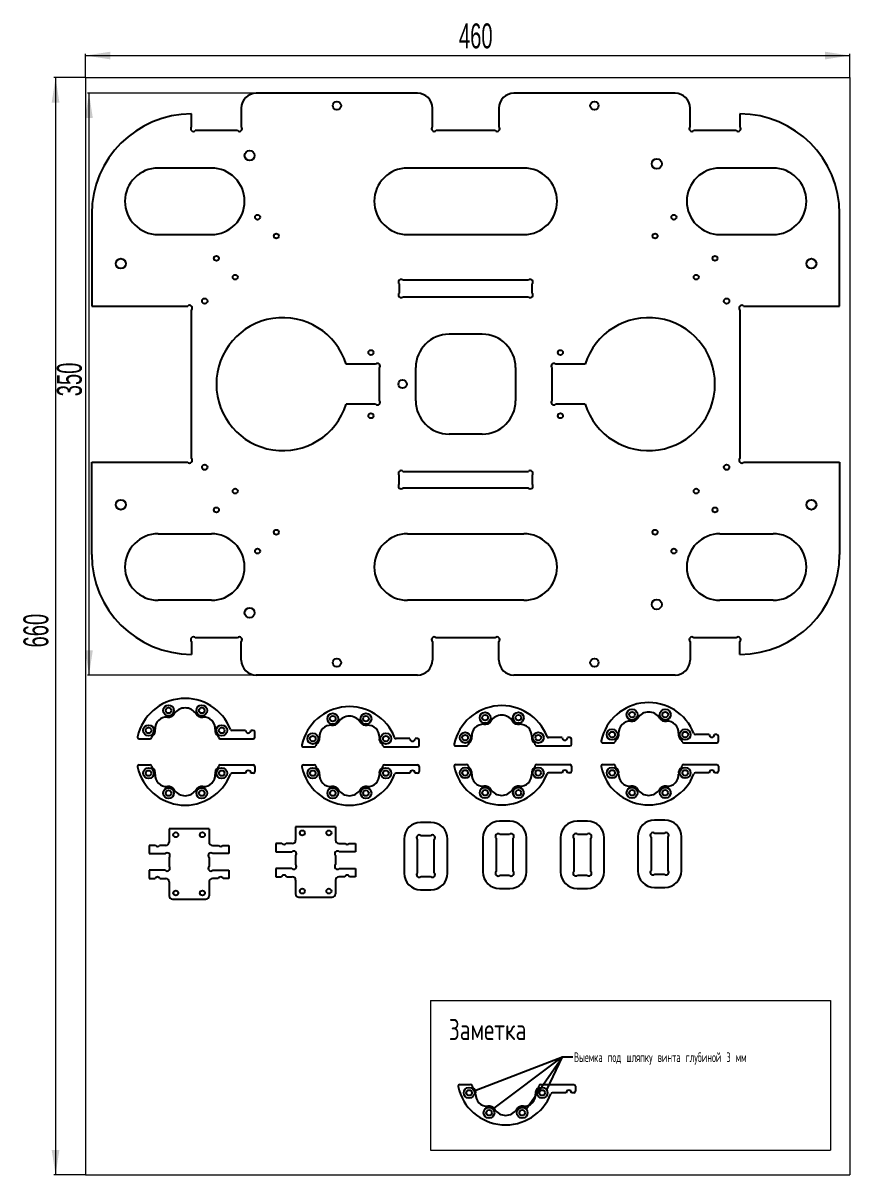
# Model space of a CAD drawing. Header units: millimetres. Extents: x -3 to 1498, y 7 to 700.
# Drawn here: x -3 to 495, y 7 to 700 of the extents above; entities that cross this region are included whole.
import ezdxf

# ---------------------------------------------------------------- set-up
doc = ezdxf.new("R2010")
doc.units = ezdxf.units.MM
doc.styles.add('SLDTEXTSTYLE0', font='TXT', dxfattribs={"width": 0.605})
doc.styles.add('SLDTEXTSTYLE1', font='TXT', dxfattribs={"width": 0.7, "bigfont": 'bigfont'})
doc.styles.add('SLDTEXTSTYLE2', font='TXT', dxfattribs={"width": 0.605, "bigfont": 'bigfont'})
doc.dimstyles.new('SLDDIMSTYLE0', dxfattribs={"dimtxt": 15, "dimasz": 3.5, "dimexe": 0, "dimexo": 0.0625, "dimgap": 3.75, "dimtad": 2, "dimrnd": 1e-09, "dimzin": 12, "dimdsep": 46, "dimtxsty": 'SLDTEXTSTYLE0', "dimsah": 1, "dimcen": 0.09, "dimadec": 0, "dimazin": 3, "dimtfac": 1, "dimtdec": 3, "dimtofl": 0, "dimtmove": 0, "dimatfit": 3, "dimfxl": 0, "dimfrac": 2, "dimtolj": 1, "dimtzin": 12, "dimarcsym": 0})
doc.dimstyles.new('SLDDIMSTYLE1', dxfattribs={"dimtxt": 0.18, "dimasz": 3.5, "dimexe": 0, "dimexo": 0.0625, "dimgap": 0, "dimtad": 0, "dimtih": 1, "dimtoh": 1, "dimdec": 0, "dimrnd": 1e-09, "dimzin": 0, "dimdsep": 46, "dimtxsty": 'Standard', "dimsah": 1, "dimcen": 0.09, "dimadec": 0, "dimazin": 0, "dimtfac": 3.5, "dimtdec": 0, "dimtofl": 0, "dimtmove": 0, "dimatfit": 3, "dimfxl": 0, "dimfrac": 2, "dimtolj": 1, "dimtzin": 0, "dimarcsym": 0})

# ---------------------------------------------------------------- blocks, each defined once
blk = doc.blocks.new('_D')
at = {"color": 7, "linetype": 'Continuous', "lineweight": 18}
for p, q in [((34.56, 666.78), (34.56, 681.03)), ((34.56, 680.03), (494.56, 680.03)), ((494.56, 666.78), (494.56, 681.03))]:
    blk.add_line(p, q, dxfattribs=at)
for points in [[(34.56, 680.03), (49.56, 677.72), (49.56, 682.34)], [(494.56, 680.03), (479.56, 682.34), (479.56, 677.72)]]:
    blk.add_solid(points, dxfattribs=at)
at = {"color": 7, "linetype": 'Continuous', "lineweight": 18, "insert": (259.29, 699.36), "char_height": 15, "attachment_point": 1, "style": 'SLDTEXTSTYLE0'}
blk.add_mtext('460', dxfattribs=at)
blk = doc.blocks.new('_D_1')
at = {"color": 7, "linetype": 'Continuous', "lineweight": 18}
for p, q in [((34.55, 666.77), (15.56, 666.77)), ((16.56, 666.77), (16.56, 6.77)), ((34.55, 6.77), (15.56, 6.77))]:
    blk.add_line(p, q, dxfattribs=at)
for points in [[(16.56, 666.77), (14.25, 651.77), (18.87, 651.77)], [(16.56, 6.77), (18.87, 21.77), (14.25, 21.77)]]:
    blk.add_solid(points, dxfattribs=at)
at = {"color": 7, "linetype": 'Continuous', "lineweight": 18, "insert": (-2.78, 324.03), "char_height": 15, "attachment_point": 1, "rotation": 90, "style": 'SLDTEXTSTYLE0'}
blk.add_mtext('660', dxfattribs=at)
blk = doc.blocks.new('_D_6')
at = {"color": 7, "linetype": 'Continuous', "lineweight": 18}
for p, q in [((137.33, 657.4), (35.69, 657.4)), ((36.69, 657.4), (36.69, 307.4)), ((137.33, 307.4), (35.69, 307.4))]:
    blk.add_line(p, q, dxfattribs=at)
for points in [[(36.69, 657.4), (34.38, 642.4), (39, 642.4)], [(36.69, 307.4), (39, 322.4), (34.38, 322.4)]]:
    blk.add_solid(points, dxfattribs=at)
at = {"color": 7, "linetype": 'Continuous', "lineweight": 18, "insert": (17.35, 475.11), "char_height": 15, "attachment_point": 1, "rotation": 90, "style": 'SLDTEXTSTYLE0'}
blk.add_mtext('350', dxfattribs=at)

msp = doc.modelspace()

# ---------------------------------------------------------------- linework, layer by layer
at = {"color": 7, "linetype": 'Continuous', "lineweight": 18}
for p, q in [((34.564, 666.773), (494.564, 666.773)), ((34.564, 666.773), (34.564, 6.773)), ((494.564, 666.773), (494.564, 6.773)), ((242.128, 111.628), (482.85, 111.628)), ((242.128, 111.628), (242.128, 21.611)), ((482.85, 111.628), (482.85, 21.611)), ((242.128, 21.611), (482.85, 21.611)), ((34.564, 6.773), (494.564, 6.773))]:
    msp.add_line(p, q, dxfattribs=at)
at = {"color": 7, "linetype": 'Continuous', "lineweight": 25}
for p, q in [((234.338, 657.398), (137.338, 657.398)), ((389.338, 657.398), (292.338, 657.398)), ((98.338, 637.161), (98.338, 644.898)), ((128.338, 648.398), (128.338, 637.161)), ((243.338, 637.161), (243.338, 648.398)), ((283.338, 648.398), (283.338, 637.161)), ((398.338, 637.161), (398.338, 648.398)), ((428.338, 644.898), (428.338, 637.161)), ((126.075, 634.898), (100.601, 634.898)), ((281.075, 634.898), (245.601, 634.898)), ((426.075, 634.898), (400.601, 634.898)), ((110.338, 612.398), (78.338, 612.398)), ((298.338, 612.398), (228.338, 612.398)), ((448.338, 612.398), (416.338, 612.398)), ((38.338, 584.898), (38.338, 529.398)), ((488.338, 529.398), (488.338, 584.898)), ((78.338, 572.398), (110.338, 572.398)), ((228.338, 572.398), (298.338, 572.398)), ((416.338, 572.398), (448.338, 572.398)), ((223.338, 542.635), (223.338, 537.161)), ((301.075, 544.898), (225.601, 544.898)), ((303.338, 537.161), (303.338, 542.635)), ((225.601, 534.898), (301.075, 534.898)), ((38.338, 529.398), (96.075, 529.398)), ((98.338, 437.661), (98.338, 527.135)), ((428.338, 527.135), (428.338, 437.661)), ((430.601, 529.398), (488.338, 529.398)), ((273.338, 512.398), (253.338, 512.398)), ((209.075, 494.398), (191.496, 494.398)), ((211.338, 492.135), (211.338, 472.661)), ((233.338, 472.398), (233.338, 492.398)), ((293.338, 492.398), (293.338, 472.398)), ((315.338, 472.661), (315.338, 492.135)), ((335.181, 494.398), (317.601, 494.398)), ((209.075, 470.398), (191.496, 470.398)), ((335.181, 470.398), (317.601, 470.398)), ((273.338, 452.398), (253.338, 452.398)), ((38.338, 379.898), (38.338, 435.398)), ((38.338, 435.398), (96.075, 435.398)), ((225.601, 429.898), (301.075, 429.898)), ((430.601, 435.398), (488.338, 435.398)), ((488.338, 435.398), (488.338, 379.898)), ((223.338, 422.161), (223.338, 427.635)), ((303.338, 427.635), (303.338, 422.161)), ((301.075, 419.898), (225.601, 419.898)), ((78.338, 392.398), (110.338, 392.398)), ((228.338, 392.398), (298.338, 392.398)), ((416.338, 392.398), (448.338, 392.398)), ((110.338, 352.398), (78.338, 352.398)), ((298.338, 352.398), (228.338, 352.398)), ((448.338, 352.398), (416.338, 352.398)), ((98.338, 327.635), (98.338, 319.898)), ((126.075, 329.898), (100.601, 329.898)), ((128.338, 316.398), (128.338, 327.635)), ((243.338, 327.635), (243.338, 316.398)), ((281.075, 329.898), (245.601, 329.898)), ((283.338, 316.398), (283.338, 327.635)), ((398.338, 327.635), (398.338, 316.398)), ((426.075, 329.898), (400.601, 329.898)), ((428.338, 319.898), (428.338, 327.635)), ((234.338, 307.398), (137.338, 307.398)), ((389.338, 307.398), (292.338, 307.398)), ((130.937, 274.131), (122.716, 274.131)), ((135.537, 274.131), (134.137, 274.131)), ((136.537, 270.131), (136.537, 273.131)), ((409.829, 271.637), (401.608, 271.637)), ((414.429, 271.637), (413.029, 271.637)), ((415.429, 267.637), (415.429, 270.637)), ((66.932, 269.131), (73.371, 269.131)), ((115.703, 269.131), (135.537, 269.131)), ((165.745, 264.193), (172.184, 264.193)), ((214.516, 264.193), (234.35, 264.193)), ((229.75, 269.193), (221.529, 269.193)), ((234.35, 269.193), (232.95, 269.193)), ((235.35, 265.193), (235.35, 268.193)), ((257.417, 264.788), (263.856, 264.788)), ((306.188, 264.788), (326.022, 264.788)), ((321.422, 269.788), (313.201, 269.788)), ((326.022, 269.788), (324.622, 269.788)), ((327.022, 265.788), (327.022, 268.788)), ((345.824, 266.637), (352.263, 266.637)), ((394.595, 266.637), (414.429, 266.637)), ((66.932, 253.431), (73.371, 253.431)), ((115.703, 253.431), (135.537, 253.431)), ((136.537, 252.431), (136.537, 249.431)), ((165.745, 253.431), (172.184, 253.431)), ((214.516, 253.431), (234.35, 253.431)), ((235.35, 252.431), (235.35, 249.431)), ((257.417, 253.618), (263.856, 253.618)), ((306.188, 253.618), (326.022, 253.618)), ((327.022, 252.618), (327.022, 249.618)), ((345.824, 253.618), (352.263, 253.618)), ((394.595, 253.618), (414.429, 253.618)), ((415.429, 252.618), (415.429, 249.618)), ((130.937, 248.431), (122.716, 248.431)), ((135.537, 248.431), (134.137, 248.431)), ((229.75, 248.431), (221.529, 248.431)), ((234.35, 248.431), (232.95, 248.431)), ((321.422, 248.618), (313.201, 248.618)), ((326.022, 248.618), (324.622, 248.618)), ((409.829, 248.618), (401.608, 248.618)), ((414.429, 248.618), (413.029, 248.618)), ((108.924, 215.016), (84.924, 215.016)), ((84.924, 215.016), (84.924, 207.016)), ((108.924, 215.016), (108.924, 207.016)), ((185.032, 216.135), (161.032, 216.135)), ((161.032, 216.135), (161.032, 208.135)), ((185.032, 216.135), (185.032, 208.135)), ((242.448, 218.819), (236.248, 218.819)), ((289.876, 219.519), (283.676, 219.519)), ((336.602, 219.59), (330.402, 219.59)), ((383.109, 220.219), (376.909, 220.219)), ((226.248, 208.819), (226.248, 188.319)), ((234.248, 208.556), (234.248, 188.581)), ((242.186, 210.819), (236.511, 210.819)), ((244.448, 188.581), (244.448, 208.556)), ((252.448, 188.319), (252.448, 208.819)), ((273.676, 209.519), (273.676, 189.019)), ((281.676, 209.256), (281.676, 189.281)), ((289.613, 211.519), (283.938, 211.519)), ((291.876, 189.281), (291.876, 209.256)), ((299.876, 189.019), (299.876, 209.519)), ((320.402, 209.59), (320.402, 189.09)), ((328.402, 209.328), (328.402, 189.353)), ((336.34, 211.59), (330.665, 211.59)), ((338.602, 189.353), (338.602, 209.328)), ((346.602, 189.09), (346.602, 209.59)), ((366.909, 210.219), (366.909, 189.719)), ((374.909, 209.956), (374.909, 189.982)), ((382.846, 212.219), (377.172, 212.219)), ((385.109, 189.982), (385.109, 209.956)), ((393.109, 189.719), (393.109, 210.219)), ((72.924, 205.016), (72.924, 200.016)), ((76.675, 205.016), (72.924, 205.016)), ((82.924, 205.016), (79.173, 205.016)), ((110.924, 205.016), (114.675, 205.016)), ((117.173, 205.016), (120.924, 205.016)), ((120.924, 205.016), (120.924, 200.016)), ((149.032, 206.135), (149.032, 201.135)), ((152.783, 206.135), (149.032, 206.135)), ((149.032, 201.135), (158.769, 201.135)), ((159.032, 206.135), (155.281, 206.135)), ((187.032, 206.135), (190.783, 206.135)), ((197.032, 201.135), (187.295, 201.135)), ((193.281, 206.135), (197.032, 206.135)), ((197.032, 206.135), (197.032, 201.135)), ((72.924, 200.016), (82.661, 200.016)), ((84.924, 197.753), (84.924, 192.279)), ((108.924, 197.753), (108.924, 192.279)), ((120.924, 200.016), (111.187, 200.016)), ((161.032, 198.873), (161.032, 193.398)), ((185.032, 198.873), (185.032, 193.398)), ((72.924, 190.016), (72.924, 185.016)), ((82.661, 190.016), (72.924, 190.016)), ((111.187, 190.016), (120.924, 190.016)), ((120.924, 190.016), (120.924, 185.016)), ((149.032, 191.135), (149.032, 186.135)), ((158.769, 191.135), (149.032, 191.135)), ((187.295, 191.135), (197.032, 191.135)), ((197.032, 191.135), (197.032, 186.135)), ((330.665, 187.09), (336.34, 187.09)), ((377.172, 187.719), (382.846, 187.719)), ((72.924, 185.016), (76.441, 185.016)), ((79.407, 185.016), (82.924, 185.016)), ((84.924, 183.016), (84.924, 174.716)), ((108.924, 183.016), (108.924, 174.716)), ((114.441, 185.016), (110.924, 185.016)), ((120.924, 185.016), (117.407, 185.016)), ((149.032, 186.135), (152.549, 186.135)), ((155.515, 186.135), (159.032, 186.135)), ((161.032, 184.135), (161.032, 175.835)), ((185.032, 184.135), (185.032, 175.835)), ((190.549, 186.135), (187.032, 186.135)), ((197.032, 186.135), (193.515, 186.135)), ((236.511, 186.319), (242.186, 186.319)), ((283.938, 187.019), (289.613, 187.019)), ((163.032, 173.835), (183.032, 173.835)), ((236.248, 178.319), (242.448, 178.319)), ((283.676, 179.019), (289.876, 179.019)), ((330.402, 179.09), (336.602, 179.09)), ((376.909, 179.719), (383.109, 179.719)), ((86.924, 172.716), (106.924, 172.716)), ((259.777, 61.165), (266.217, 61.165)), ((308.549, 61.165), (328.383, 61.165)), ((323.783, 56.165), (315.562, 56.165)), ((328.383, 56.165), (326.983, 56.165)), ((329.383, 60.165), (329.383, 57.165))]:
    msp.add_line(p, q, dxfattribs=at)
at = {"color": 7, "linetype": 'Continuous', "lineweight": 25, "flags": 128}
for points in [[(87.97, 284.078), (87.97, 284.078), (87.97, 284.078), (87.971, 284.078), (87.971, 284.078), (87.971, 284.078), (87.971, 284.078), (87.971, 284.078), (87.972, 284.078)], [(101.103, 284.078), (101.103, 284.078), (101.103, 284.078), (101.103, 284.078), (101.103, 284.078), (101.104, 284.078), (101.104, 284.078), (101.104, 284.078), (101.104, 284.078)], [(186.783, 279.139), (186.783, 279.14), (186.783, 279.14), (186.784, 279.14), (186.784, 279.14), (186.784, 279.14), (186.784, 279.14), (186.784, 279.14), (186.785, 279.14)], [(199.916, 279.14), (199.916, 279.14), (199.916, 279.14), (199.916, 279.14), (199.916, 279.14), (199.917, 279.14), (199.917, 279.14), (199.917, 279.14), (199.917, 279.139)], [(278.455, 279.735), (278.455, 279.735), (278.455, 279.735), (278.456, 279.735), (278.456, 279.735), (278.456, 279.735), (278.456, 279.735), (278.456, 279.735), (278.457, 279.736)], [(291.588, 279.736), (291.588, 279.735), (291.588, 279.735), (291.588, 279.735), (291.588, 279.735), (291.589, 279.735), (291.589, 279.735), (291.589, 279.735), (291.589, 279.735)], [(366.862, 281.584), (366.862, 281.584), (366.862, 281.584), (366.863, 281.584), (366.863, 281.584), (366.863, 281.584), (366.863, 281.584), (366.863, 281.584), (366.864, 281.584)], [(379.995, 281.584), (379.995, 281.584), (379.995, 281.584), (379.995, 281.584), (379.995, 281.584), (379.996, 281.584), (379.996, 281.584), (379.996, 281.584), (379.996, 281.584)], [(87.97, 238.485), (87.97, 238.484), (87.97, 238.484), (87.971, 238.484), (87.971, 238.484), (87.971, 238.484), (87.971, 238.484), (87.971, 238.484), (87.972, 238.484)], [(101.103, 238.484), (101.103, 238.484), (101.103, 238.484), (101.103, 238.484), (101.103, 238.484), (101.104, 238.484), (101.104, 238.484), (101.104, 238.484), (101.104, 238.485)], [(186.783, 238.485), (186.783, 238.484), (186.783, 238.484), (186.784, 238.484), (186.784, 238.484), (186.784, 238.484), (186.784, 238.484), (186.784, 238.484), (186.785, 238.484)], [(199.916, 238.484), (199.916, 238.484), (199.916, 238.484), (199.916, 238.484), (199.916, 238.484), (199.917, 238.484), (199.917, 238.484), (199.917, 238.484), (199.917, 238.485)], [(278.455, 238.671), (278.455, 238.671), (278.455, 238.671), (278.456, 238.671), (278.456, 238.671), (278.456, 238.671), (278.456, 238.671), (278.456, 238.671), (278.457, 238.67)], [(291.588, 238.67), (291.588, 238.671), (291.588, 238.671), (291.588, 238.671), (291.588, 238.671), (291.589, 238.671), (291.589, 238.671), (291.589, 238.671), (291.589, 238.671)], [(366.862, 238.671), (366.862, 238.671), (366.862, 238.671), (366.863, 238.671), (366.863, 238.671), (366.863, 238.671), (366.863, 238.671), (366.863, 238.671), (366.864, 238.67)], [(379.995, 238.67), (379.995, 238.671), (379.995, 238.671), (379.995, 238.671), (379.995, 238.671), (379.996, 238.671), (379.996, 238.671), (379.996, 238.671), (379.996, 238.671)], [(280.816, 46.219), (280.816, 46.219), (280.816, 46.219), (280.816, 46.219), (280.817, 46.218), (280.817, 46.218), (280.817, 46.218), (280.817, 46.218), (280.817, 46.218)], [(293.948, 46.218), (293.949, 46.218), (293.949, 46.218), (293.949, 46.218), (293.949, 46.218), (293.949, 46.219), (293.95, 46.219), (293.95, 46.219), (293.95, 46.219)]]:
    msp.add_lwpolyline(points, dxfattribs=at)
at = {"color": 7, "linetype": 'Continuous', "lineweight": 25}
for centre, radius in [((185.838, 649.898), 2.5), ((340.838, 649.898), 2.5), ((133.338, 619.898), 3), ((378.338, 614.898), 3), ((138.084, 582.804), 1.5), ((388.592, 582.804), 1.5), ((149.398, 571.49), 1.5), ((377.278, 571.49), 1.5), ((55.838, 554.898), 3), ((113.335, 558.055), 1.5), ((413.341, 558.055), 1.5), ((471.338, 554.898), 3), ((124.649, 546.741), 1.5), ((402.027, 546.741), 1.5), ((106.338, 532.398), 1.6), ((420.338, 532.398), 1.6), ((206.338, 501.398), 1.5), ((320.338, 501.398), 1.5), ((225.338, 482.398), 2.5), ((206.338, 463.398), 1.5), ((320.338, 463.398), 1.5), ((106.338, 432.398), 1.6), ((420.338, 432.398), 1.6), ((124.649, 418.055), 1.5), ((402.027, 418.055), 1.5), ((55.838, 409.898), 3), ((471.338, 409.898), 3), ((113.335, 406.741), 1.5), ((413.341, 406.741), 1.5), ((149.398, 393.306), 1.5), ((377.278, 393.306), 1.5), ((138.084, 381.992), 1.5), ((388.592, 381.992), 1.5), ((133.338, 344.898), 3), ((378.338, 349.898), 3), ((185.838, 314.898), 2.5), ((340.838, 314.898), 2.5), ((84.537, 286.131), 3.25), ((84.537, 286.131), 1.7), ((104.537, 286.131), 3.25), ((104.537, 286.131), 1.7), ((183.35, 281.193), 3.25), ((203.35, 281.193), 3.25), ((275.022, 281.788), 3.25), ((295.022, 281.788), 3.25), ((363.429, 283.637), 3.25), ((363.429, 283.637), 1.7), ((383.429, 283.637), 3.25), ((383.429, 283.637), 1.7), ((72.537, 274.131), 3.25), ((116.537, 274.131), 3.25), ((183.35, 281.193), 1.7), ((203.35, 281.193), 1.7), ((275.022, 281.788), 1.7), ((295.022, 281.788), 1.7), ((72.537, 274.131), 1.7), ((116.537, 274.131), 1.7), ((171.35, 269.193), 3.25), ((171.35, 269.193), 1.7), ((215.35, 269.193), 3.25), ((215.35, 269.193), 1.7), ((263.022, 269.788), 3.25), ((263.022, 269.788), 1.7), ((307.022, 269.788), 3.25), ((307.022, 269.788), 1.7), ((351.429, 271.637), 3.25), ((351.429, 271.637), 1.7), ((395.429, 271.637), 3.25), ((395.429, 271.637), 1.7), ((72.537, 248.431), 3.25), ((72.537, 248.431), 1.7), ((116.537, 248.431), 3.25), ((116.537, 248.431), 1.7), ((171.35, 248.431), 3.25), ((171.35, 248.431), 1.7), ((215.35, 248.431), 3.25), ((215.35, 248.431), 1.7), ((263.022, 248.618), 3.25), ((263.022, 248.618), 1.7), ((307.022, 248.618), 3.25), ((307.022, 248.618), 1.7), ((351.429, 248.618), 3.25), ((351.429, 248.618), 1.7), ((395.429, 248.618), 3.25), ((395.429, 248.618), 1.7), ((84.537, 236.431), 3.25), ((84.537, 236.431), 1.7), ((104.537, 236.431), 3.25), ((104.537, 236.431), 1.7), ((183.35, 236.431), 3.25), ((183.35, 236.431), 1.7), ((203.35, 236.431), 3.25), ((203.35, 236.431), 1.7), ((275.022, 236.618), 3.25), ((275.022, 236.618), 1.7), ((295.022, 236.618), 3.25), ((295.022, 236.618), 1.7), ((363.429, 236.618), 3.25), ((363.429, 236.618), 1.7), ((383.429, 236.618), 3.25), ((383.429, 236.618), 1.7), ((88.924, 211.361), 1.5), ((104.924, 211.361), 1.5), ((165.032, 212.481), 1.5), ((181.032, 212.481), 1.5), ((88.924, 176.361), 1.5), ((104.924, 176.361), 1.5), ((165.032, 177.481), 1.5), ((181.032, 177.481), 1.5), ((265.383, 56.165), 3.25), ((265.383, 56.165), 1.7), ((309.383, 56.165), 3.25), ((309.383, 56.165), 1.7), ((277.383, 44.165), 3.25), ((277.383, 44.165), 1.7), ((297.383, 44.165), 3.25), ((297.383, 44.165), 1.7)]:
    msp.add_circle(centre, radius, dxfattribs=at)
for centre, radius, start, end in [((137.338, 648.398), 9, 90, 180), ((234.338, 648.398), 9, 0, 90), ((292.338, 648.398), 9, 90, 180), ((389.338, 648.398), 9, 0, 90), ((98.338, 584.898), 60, 90, 180), ((428.338, 584.898), 60, 0, 90), ((99.469, 636.029), 1.6, 135, 315), ((127.207, 636.029), 1.6, 225, 45), ((244.469, 636.029), 1.6, 135, 315), ((282.207, 636.029), 1.6, 225, 45), ((399.469, 636.029), 1.6, 135, 315), ((427.207, 636.029), 1.6, 225, 45), ((78.338, 592.398), 20, 90, 270), ((110.338, 592.398), 20, 270, 90), ((228.338, 592.398), 20, 90, 270), ((298.338, 592.398), 20, 270, 90), ((416.338, 592.398), 20, 90, 270), ((448.338, 592.398), 20, 270, 90), ((224.469, 543.767), 1.6, 45, 225), ((302.207, 543.767), 1.6, 315, 135), ((224.469, 536.029), 1.6, 135, 315), ((302.207, 536.029), 1.6, 225, 45), ((97.207, 528.267), 1.6, 315, 135), ((429.469, 528.267), 1.6, 45, 225), ((153.338, 482.398), 40, 17.457603, 342.542397), ((373.338, 482.398), 40, 197.457603, 162.542397), ((253.338, 492.398), 20, 90, 180), ((273.338, 492.398), 20, 0, 90), ((210.207, 493.267), 1.6, 315, 135), ((316.469, 493.267), 1.6, 45, 225), ((210.207, 471.529), 1.6, 225, 45), ((253.338, 472.398), 20, 180, 270), ((273.338, 472.398), 20, 270, 0), ((316.469, 471.529), 1.6, 135, 315), ((97.207, 436.529), 1.6, 225, 45), ((429.469, 436.529), 1.6, 135, 315), ((224.469, 428.767), 1.6, 45, 225), ((302.207, 428.767), 1.6, 315, 135), ((224.469, 421.029), 1.6, 135, 315), ((302.207, 421.029), 1.6, 225, 45), ((78.338, 372.398), 20, 90, 270), ((110.338, 372.398), 20, 270, 90), ((228.338, 372.398), 20, 90, 270), ((298.338, 372.398), 20, 270, 90), ((416.338, 372.398), 20, 90, 270), ((448.338, 372.398), 20, 270, 90), ((98.338, 379.898), 60, 180, 270), ((428.338, 379.898), 60, 270, 0), ((99.469, 328.767), 1.6, 45, 225), ((127.207, 328.767), 1.6, 315, 135), ((244.469, 328.767), 1.6, 45, 225), ((282.207, 328.767), 1.6, 315, 135), ((399.469, 328.767), 1.6, 45, 225), ((427.207, 328.767), 1.6, 315, 135), ((137.338, 316.398), 9, 180, 270), ((234.338, 316.398), 9, 270, 0), ((292.338, 316.398), 9, 180, 270), ((389.338, 316.398), 9, 270, 0), ((94.537, 264.131), 29.25, 21.323686, 167.737587), ((84.537, 286.131), 4, 259.773083, 329.114826), ((94.537, 279.881), 7.792, 32.590723, 147.409277), ((104.537, 286.131), 4, 210.885174, 280.226917), ((193.35, 259.193), 29.25, 21.323686, 167.737587), ((285.022, 259.788), 29.25, 21.323686, 167.737587), ((373.429, 261.637), 29.25, 21.323686, 167.737587), ((373.429, 277.387), 7.792, 32.590723, 147.409277), ((83.4, 275.268), 6.922, 86.686138, 183.313862), ((94.537, 264.131), 21, 120.664427, 120.748805), ((94.537, 264.131), 21, 59.251195, 59.335573), ((105.674, 275.268), 6.922, 356.686138, 93.313862), ((182.213, 270.33), 6.922, 86.686138, 183.313862), ((193.35, 259.193), 21, 120.664427, 120.748805), ((183.35, 281.193), 4, 259.773083, 329.114826), ((193.35, 274.943), 7.792, 32.590723, 147.409277), ((203.35, 281.193), 4, 210.885174, 280.226917), ((193.35, 259.193), 21, 59.251195, 59.335573), ((204.487, 270.33), 6.922, 356.686138, 93.313862), ((273.885, 270.925), 6.922, 86.686138, 183.313862), ((285.022, 259.788), 21, 120.664427, 120.748805), ((275.022, 281.788), 4, 259.773083, 329.114826), ((285.022, 275.538), 7.792, 32.590723, 147.409277), ((295.022, 281.788), 4, 210.885174, 280.226917), ((285.022, 259.788), 21, 59.251195, 59.335573), ((296.159, 270.925), 6.922, 356.686138, 93.313862), ((362.292, 272.774), 6.922, 86.686138, 183.313862), ((373.429, 261.637), 21, 120.664427, 120.748805), ((363.429, 283.637), 4, 259.773083, 329.114826), ((383.429, 283.637), 4, 210.885174, 280.226917), ((373.429, 261.637), 21, 59.251195, 59.335573), ((384.566, 272.774), 6.922, 356.686138, 93.313862), ((66.932, 270.131), 1, 167.737587, 270), ((94.537, 264.131), 21, 162.76616, 164.17338), ((75.435, 270.056), 1, 125.421416, 162.76616), ((72.537, 274.131), 4, 305.421416, 10.226917), ((94.537, 264.131), 21, 149.251195, 149.335573), ((116.537, 274.131), 4, 169.773083, 234.578584), ((94.537, 264.131), 21, 30.664427, 30.748805), ((113.639, 270.056), 1, 17.23384, 54.578584), ((94.537, 264.131), 21, 15.82662, 17.23384), ((122.716, 275.131), 1, 201.323686, 270), ((132.537, 274.131), 1.6, 180, 0), ((135.537, 273.131), 1, 0, 90), ((263.022, 269.788), 4, 305.421416, 10.226917), ((285.022, 259.788), 21, 149.251195, 149.335573), ((307.022, 269.788), 4, 169.773083, 234.578584), ((285.022, 259.788), 21, 30.664427, 30.748805), ((313.201, 270.788), 1, 201.323686, 270), ((351.429, 271.637), 4, 305.421416, 10.226917), ((373.429, 261.637), 21, 149.251195, 149.335573), ((395.429, 271.637), 4, 169.773083, 234.578584), ((373.429, 261.637), 21, 30.664427, 30.748805), ((401.608, 272.637), 1, 201.323686, 270), ((411.429, 271.637), 1.6, 180, 0), ((414.429, 270.637), 1, 0, 90), ((73.371, 270.131), 1, 270, 344.17338), ((115.703, 270.131), 1, 195.82662, 270), ((135.537, 270.131), 1, 270, 0), ((165.745, 265.193), 1, 167.737587, 270), ((172.184, 265.193), 1, 270, 344.17338), ((193.35, 259.193), 21, 162.76616, 164.17338), ((174.248, 265.118), 1, 125.421416, 162.76616), ((171.35, 269.193), 4, 305.421416, 10.226917), ((193.35, 259.193), 21, 149.251195, 149.335573), ((215.35, 269.193), 4, 169.773083, 234.578584), ((193.35, 259.193), 21, 30.664427, 30.748805), ((212.452, 265.118), 1, 17.23384, 54.578584), ((193.35, 259.193), 21, 15.82662, 17.23384), ((214.516, 265.193), 1, 195.82662, 270), ((221.529, 270.193), 1, 201.323686, 270), ((231.35, 269.193), 1.6, 180, 0), ((234.35, 268.193), 1, 0, 90), ((234.35, 265.193), 1, 270, 0), ((257.417, 265.788), 1, 167.737587, 270), ((263.856, 265.788), 1, 270, 344.17338), ((285.022, 259.788), 21, 162.76616, 164.17338), ((265.92, 265.714), 1, 125.421416, 162.76616), ((304.124, 265.714), 1, 17.23384, 54.578584), ((285.022, 259.788), 21, 15.82662, 17.23384), ((306.188, 265.788), 1, 195.82662, 270), ((323.022, 269.788), 1.6, 180, 0), ((326.022, 268.788), 1, 0, 90), ((326.022, 265.788), 1, 270, 0), ((345.824, 267.637), 1, 167.737587, 270), ((352.263, 267.637), 1, 270, 344.17338), ((373.429, 261.637), 21, 162.76616, 164.17338), ((354.327, 267.563), 1, 125.421416, 162.76616), ((392.531, 267.563), 1, 17.23384, 54.578584), ((373.429, 261.637), 21, 15.82662, 17.23384), ((394.595, 267.637), 1, 195.82662, 270), ((414.429, 267.637), 1, 270, 0), ((66.932, 252.431), 1, 90, 192.262413), ((94.537, 258.431), 29.25, 192.262413, 338.676314), ((73.371, 252.431), 1, 15.82662, 90), ((94.537, 258.431), 21, 195.82662, 197.23384), ((75.435, 252.506), 1, 197.23384, 234.578584), ((72.537, 248.431), 4, 349.773083, 54.578584), ((116.537, 248.431), 4, 125.421416, 190.226917), ((113.639, 252.506), 1, 305.421416, 342.76616), ((94.537, 258.431), 21, 342.76616, 344.17338), ((115.703, 252.431), 1, 90, 164.17338), ((132.537, 248.431), 1.6, 0, 180), ((135.537, 252.431), 1, 0, 90), ((135.537, 249.431), 1, 270, 0), ((165.745, 252.431), 1, 90, 192.262413), ((193.35, 258.431), 29.25, 192.262413, 338.676314), ((172.184, 252.431), 1, 15.82662, 90), ((193.35, 258.431), 21, 195.82662, 197.23384), ((174.248, 252.506), 1, 197.23384, 234.578584), ((171.35, 248.431), 4, 349.773083, 54.578584), ((215.35, 248.431), 4, 125.421416, 190.226917), ((212.452, 252.506), 1, 305.421416, 342.76616), ((193.35, 258.431), 21, 342.76616, 344.17338), ((214.516, 252.431), 1, 90, 164.17338), ((231.35, 248.431), 1.6, 0, 180), ((234.35, 252.431), 1, 0, 90), ((234.35, 249.431), 1, 270, 0), ((257.417, 252.618), 1, 90, 192.262413), ((285.022, 258.618), 29.25, 192.262413, 338.676314), ((263.856, 252.618), 1, 15.82662, 90), ((285.022, 258.618), 21, 195.82662, 197.23384), ((265.92, 252.692), 1, 197.23384, 234.578584), ((263.022, 248.618), 4, 349.773083, 54.578584), ((307.022, 248.618), 4, 125.421416, 190.226917), ((304.124, 252.692), 1, 305.421416, 342.76616), ((285.022, 258.618), 21, 342.76616, 344.17338), ((306.188, 252.618), 1, 90, 164.17338), ((323.022, 248.618), 1.6, 0, 180), ((326.022, 252.618), 1, 0, 90), ((326.022, 249.618), 1, 270, 0), ((345.824, 252.618), 1, 90, 192.262413), ((373.429, 258.618), 29.25, 192.262413, 338.676314), ((352.263, 252.618), 1, 15.82662, 90), ((373.429, 258.618), 21, 195.82662, 197.23384), ((354.327, 252.692), 1, 197.23384, 234.578584), ((351.429, 248.618), 4, 349.773083, 54.578584), ((395.429, 248.618), 4, 125.421416, 190.226917), ((392.531, 252.692), 1, 305.421416, 342.76616), ((373.429, 258.618), 21, 342.76616, 344.17338), ((394.595, 252.618), 1, 90, 164.17338), ((411.429, 248.618), 1.6, 0, 180), ((414.429, 252.618), 1, 0, 90), ((414.429, 249.618), 1, 270, 0), ((94.537, 258.431), 21, 210.664427, 210.748805), ((83.4, 247.294), 6.922, 176.686138, 273.313862), ((105.674, 247.294), 6.922, 266.686138, 3.313862), ((94.537, 258.431), 21, 329.251195, 329.335573), ((122.716, 247.431), 1, 90, 158.676314), ((193.35, 258.431), 21, 210.664427, 210.748805), ((182.213, 247.294), 6.922, 176.686138, 273.313862), ((204.487, 247.294), 6.922, 266.686138, 3.313862), ((193.35, 258.431), 21, 329.251195, 329.335573), ((221.529, 247.431), 1, 90, 158.676314), ((285.022, 258.618), 21, 210.664427, 210.748805), ((273.885, 247.481), 6.922, 176.686138, 273.313862), ((296.159, 247.481), 6.922, 266.686138, 3.313862), ((285.022, 258.618), 21, 329.251195, 329.335573), ((313.201, 247.618), 1, 90, 158.676314), ((373.429, 258.618), 21, 210.664427, 210.748805), ((362.292, 247.481), 6.922, 176.686138, 273.313862), ((384.566, 247.481), 6.922, 266.686138, 3.313862), ((373.429, 258.618), 21, 329.251195, 329.335573), ((401.608, 247.618), 1, 90, 158.676314), ((94.537, 258.431), 21, 239.251195, 239.335573), ((84.537, 236.431), 4, 30.885174, 100.226917), ((94.537, 242.681), 7.792, 212.590723, 327.409277), ((104.537, 236.431), 4, 79.773083, 149.114826), ((94.537, 258.431), 21, 300.664427, 300.748805), ((193.35, 258.431), 21, 239.251195, 239.335573), ((183.35, 236.431), 4, 30.885174, 100.226917), ((193.35, 242.681), 7.792, 212.590723, 327.409277), ((203.35, 236.431), 4, 79.773083, 149.114826), ((193.35, 258.431), 21, 300.664427, 300.748805), ((285.022, 258.618), 21, 239.251195, 239.335573), ((275.022, 236.618), 4, 30.885174, 100.226917), ((285.022, 242.868), 7.792, 212.590723, 327.409277), ((295.022, 236.618), 4, 79.773083, 149.114826), ((285.022, 258.618), 21, 300.664427, 300.748805), ((373.429, 258.618), 21, 239.251195, 239.335573), ((363.429, 236.618), 4, 30.885174, 100.226917), ((373.429, 242.868), 7.792, 212.590723, 327.409277), ((383.429, 236.618), 4, 79.773083, 149.114826), ((373.429, 258.618), 21, 300.664427, 300.748805), ((236.248, 208.819), 10, 90, 180), ((242.448, 208.819), 10, 0, 90), ((283.676, 209.519), 10, 90, 180), ((289.876, 209.519), 10, 0, 90), ((330.402, 209.59), 10, 90, 180), ((336.602, 209.59), 10, 0, 90), ((376.909, 210.219), 10, 90, 180), ((383.109, 210.219), 10, 0, 90), ((159.032, 208.135), 2, 270, 0), ((187.032, 208.135), 2, 180, 270), ((235.38, 209.687), 1.6, 45, 225), ((243.317, 209.687), 1.6, 315, 135), ((282.807, 210.387), 1.6, 45, 225), ((290.744, 210.387), 1.6, 315, 135), ((329.534, 210.459), 1.6, 45, 225), ((337.471, 210.459), 1.6, 315, 135), ((376.041, 211.088), 1.6, 45, 225), ((383.978, 211.088), 1.6, 315, 135), ((77.924, 206.016), 1.6, 218.682187, 321.317813), ((82.924, 207.016), 2, 270, 0), ((110.924, 207.016), 2, 180, 270), ((115.924, 206.016), 1.6, 218.682187, 321.317813), ((154.032, 207.135), 1.6, 218.682187, 321.317813), ((159.901, 200.004), 1.6, 315, 135), ((186.164, 200.004), 1.6, 45, 225), ((192.032, 207.135), 1.6, 218.682187, 321.317813), ((83.793, 198.885), 1.6, 315, 135), ((110.055, 198.885), 1.6, 45, 225), ((83.793, 191.148), 1.6, 225, 45), ((110.055, 191.148), 1.6, 135, 315), ((154.032, 185.535), 1.6, 22.024313, 157.975687), ((159.901, 192.267), 1.6, 225, 45), ((186.164, 192.267), 1.6, 135, 315), ((192.032, 185.535), 1.6, 22.024313, 157.975687), ((236.248, 188.319), 10, 180, 270), ((235.38, 187.45), 1.6, 135, 315), ((243.317, 187.45), 1.6, 225, 45), ((242.448, 188.319), 10, 270, 0), ((283.676, 189.019), 10, 180, 270), ((282.807, 188.15), 1.6, 135, 315), ((290.744, 188.15), 1.6, 225, 45), ((289.876, 189.019), 10, 270, 0), ((330.402, 189.09), 10, 180, 270), ((329.534, 188.222), 1.6, 135, 315), ((337.471, 188.222), 1.6, 225, 45), ((336.602, 189.09), 10, 270, 0), ((376.909, 189.719), 10, 180, 270), ((376.041, 188.85), 1.6, 135, 315), ((383.978, 188.85), 1.6, 225, 45), ((383.109, 189.719), 10, 270, 0), ((77.924, 184.416), 1.6, 22.024313, 157.975687), ((82.924, 183.016), 2, 0, 90), ((110.924, 183.016), 2, 90, 180), ((115.924, 184.416), 1.6, 22.024313, 157.975687), ((159.032, 184.135), 2, 0, 90), ((187.032, 184.135), 2, 90, 180), ((86.924, 174.716), 2, 180, 270), ((106.924, 174.716), 2, 270, 0), ((163.032, 175.835), 2, 180, 270), ((183.032, 175.835), 2, 270, 0), ((259.777, 60.165), 1, 90, 192.262413), ((287.383, 66.165), 29.25, 192.262413, 338.676314), ((266.217, 60.165), 1, 15.82662, 90), ((287.383, 66.165), 21, 195.82662, 197.23384), ((268.281, 60.24), 1, 197.23384, 234.578584), ((265.383, 56.165), 4, 349.773083, 54.578584), ((287.383, 66.165), 21, 210.664427, 210.748805), ((276.246, 55.029), 6.922, 176.686138, 273.313862), ((298.52, 55.029), 6.922, 266.686138, 3.313862), ((309.383, 56.165), 4, 125.421416, 190.226917), ((287.383, 66.165), 21, 329.251195, 329.335573), ((306.485, 60.24), 1, 305.421416, 342.76616), ((287.383, 66.165), 21, 342.76616, 344.17338), ((308.549, 60.165), 1, 90, 164.17338), ((315.562, 55.165), 1, 90, 158.676314), ((325.383, 56.165), 1.6, 0, 180), ((328.383, 60.165), 1, 0, 90), ((328.383, 57.165), 1, 270, 0), ((287.383, 66.165), 21, 239.251195, 239.335573), ((277.383, 44.165), 4, 30.885174, 100.226917), ((287.383, 50.415), 7.792, 212.590723, 327.409277), ((297.383, 44.165), 4, 79.773083, 149.114826), ((287.383, 66.165), 21, 300.664427, 300.748805)]:
    msp.add_arc(centre, radius, start, end, dxfattribs=at)

# ---------------------------------------------------------------- texts
at = {"color": 7, "linetype": 'Continuous', "lineweight": 0, "attachment_point": 1}
for s, insert, char_height, style in [('\\M+18448\\M+18470\\M+1847D\\M+18475\\M+18484\\M+1847B\\M+18470', (253.232, 100.572), 12.7, 'SLDTEXTSTYLE1'), ('\\M+18442\\M+1848D\\M+18475\\M+1847D\\M+1847B\\M+18470 \\M+18481\\M+18480\\M+18474 \\M+1848A\\M+1847C\\M+18491\\M+18481\\M+1847B\\M+18485 \\M+18472\\M+18479\\M+1847E\\M+18484\\M+18470 \\M+18473\\M+1847C\\M+18485\\M+18471\\M+18479\\M+1847E\\M+18480\\M+1847A 3 \\M+1847D\\M+1847D', (328.467, 80.484), 5.820833, 'SLDTEXTSTYLE2')]:
    msp.add_mtext(s, dxfattribs=dict(at, insert=insert, char_height=char_height, style=style))

# ---------------------------------------------------------------- dimensions: what is measured, and where the dimension line sits
at = {"color": 7, "linetype": 'Continuous', "lineweight": 18}
dim = msp.add_linear_dim(base=(494.564, 680.028), p1=(34.564, 666.773), p2=(494.564, 666.773), dimstyle='SLDDIMSTYLE0', dxfattribs=at)
dim.commit()
dim.dimension.update_dxf_attribs({"geometry": '_D', "text_midpoint": (276.473, 680.028), "dimtype": 160})
for base, p1, p2, picture, middle in [((16.557, 6.773), (34.564, 666.773), (34.564, 6.773), '_D_1', (16.557, 341.218)), ((36.688, 307.398), (137.338, 657.398), (137.338, 307.398), '_D_6', (36.688, 492.297))]:
    dim = msp.add_linear_dim(base=base, p1=p1, p2=p2, angle=90, dimstyle='SLDDIMSTYLE0', dxfattribs=at)
    dim.commit()
    dim.dimension.update_dxf_attribs({"geometry": picture, "text_midpoint": middle, "dimtype": 160})

# ---------------------------------------------------------------- leaders
at = {"color": 7, "linetype": 'Continuous', "lineweight": 0}
for points in [[(268.434, 57.284), (321.644, 77.766), (327.894, 77.766)], [(279.712, 46.432), (321.644, 77.766), (327.894, 77.766)], [(299.725, 46.419), (321.644, 77.766), (327.894, 77.766)], [(312.082, 57.976), (321.644, 77.766), (327.894, 77.766)]]:
    msp.add_leader(points, dimstyle='SLDDIMSTYLE1', dxfattribs=at)

doc.saveas('drawing.dxf')
